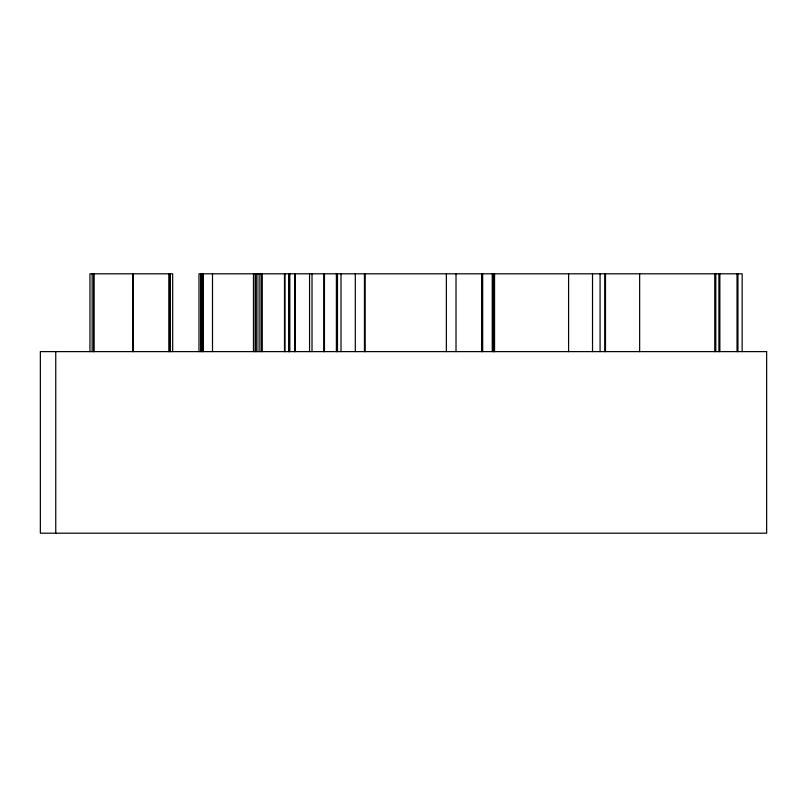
<?xml version="1.0" encoding="UTF-8"?>
<svg xmlns="http://www.w3.org/2000/svg" width="807" height="807" viewBox="0 0 807 807"><rect width="100%" height="100%" fill="white"/><g stroke="black" fill="none" stroke-linecap="round" stroke-linejoin="round"><path stroke-width="1.21" d="M742.158 351.62L742.158 273.805L198.976 273.805L198.976 351.62M737.951 273.805L737.951 351.62M737.023 273.805L737.023 351.62M719.864 273.805L719.864 351.62M718.906 273.805L718.906 351.62M715.799 273.805L715.799 351.62M714.77 273.805L714.77 351.62M639.648 273.805L639.648 351.62M605.492 273.805L605.492 351.62M604.816 273.805L604.816 351.62M600.075 273.805L600.075 351.62M592.52 273.805L592.52 351.62M568.592 273.805L568.592 351.62M494.56 273.805L494.56 351.62M494.257 273.805L494.257 351.62M493.279 273.805L493.279 351.62M492.25 273.805L492.25 351.62M482.677 273.805L482.677 351.62M481.597 273.805L481.597 351.62M456.016 273.805L456.016 351.62M446.372 273.805L446.372 351.62M365.147 273.805L365.147 351.62M364.451 273.805L364.451 351.62M355.302 273.805L355.302 351.62M341.008 273.805L341.008 351.62M337.487 273.805L337.487 351.62M336.388 273.805L336.388 351.62M324.454 273.805L324.454 351.62M323.839 273.805L323.839 351.62M312.016 273.805L312.016 351.62M309.565 273.805L309.565 351.62M295.191 273.805L295.191 351.62M294.626 273.805L294.626 351.62M289.834 273.805L289.834 351.62M289.33 273.805L289.35 351.62M288.886 273.805L288.886 351.62M284.942 273.805L284.942 351.62M284.498 273.805L284.498 351.62M262.265 273.805L262.265 351.62M261.054 273.805L261.054 351.62M259.118 273.805L259.118 351.62M256.939 273.805L256.939 351.62M255.617 273.805L255.617 351.62M255.153 273.805L255.153 351.62M253.469 273.805L253.469 351.62M212.503 273.805L212.503 351.62M203.112 273.805L203.112 351.62M202.759 273.805L202.759 351.62M201.286 273.805L201.286 351.62M200.822 273.805L200.822 351.62M172.678 351.62L172.678 273.805L89.96 273.805L89.96 351.62M170.196 273.805L170.196 351.62M169.823 273.805L169.823 351.62M168.814 273.805L168.814 351.62M133.175 273.805L133.175 351.62M132.963 273.805L132.963 351.62M93.894 273.805L93.894 351.62M93.652 273.805L93.652 351.62M92.169 273.805L92.169 351.62M55.754 351.62L55.754 533.195M766.65 351.62L40.35 351.62L40.35 533.195L766.65 533.195L766.65 351.62"/></g></svg>
